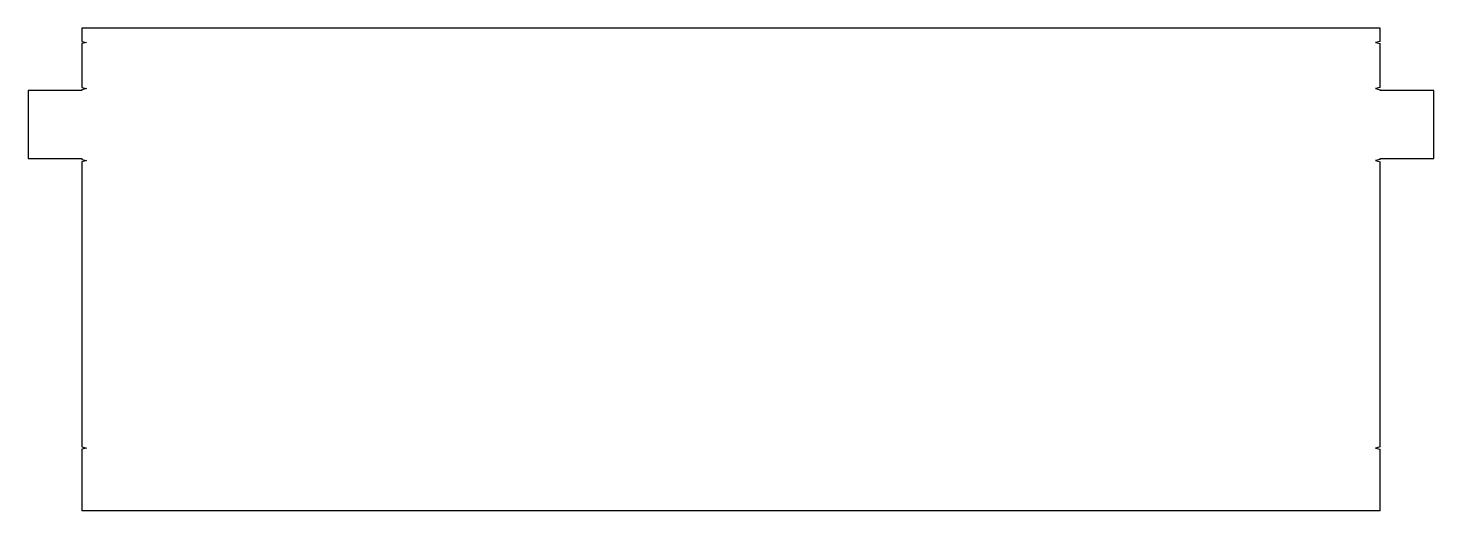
# Model space of a CAD drawing. Extents: x -1240 to 1240, y -16 to 835.
import ezdxf

# ---------------------------------------------------------------- set-up
doc = ezdxf.new("R2010")
doc.units = 0
doc.layers.get('0').update_dxf_attribs({"linetype": 'CONTINUOUS'})

msp = doc.modelspace()

# ---------------------------------------------------------------- linework, layer by layer
for p, q in [((-1145, 834.7), (-1145, 811.4)), ((1145, 834.7), (-1145, 834.7)), ((1145, 811.4), (1145, 834.7)), ((-1145, 811.4), (-1137, 809.4)), ((-1137, 809.4), (-1145, 807.4)), ((-1145, 807.4), (-1145, 730.1)), ((1145, 811.4), (1137, 809.4)), ((1137, 809.4), (1145, 807.4)), ((1145, 730.1), (1145, 807.4)), ((-1240, 724.9), (-1240, 604.6)), ((-1145, 724.9), (-1240, 724.9)), ((-1145, 730.1), (-1137, 728.1)), ((-1137, 728.1), (-1145, 726.1)), ((-1145, 726.1), (-1145, 724.9)), ((1145, 730.1), (1137, 728.1)), ((1137, 728.1), (1145, 726.1)), ((1145, 724.9), (1145, 726.1)), ((1240, 724.9), (1145, 724.9)), ((1240, 604.6), (1240, 724.9)), ((-1240, 604.6), (-1145, 604.6)), ((-1145, 604.6), (-1145, 603.2)), ((-1145, 603.2), (-1137, 601.2)), ((-1137, 601.2), (-1145, 599.2)), ((-1145, 599.2), (-1145, 96.3)), ((1145, 603.2), (1137, 601.2)), ((1137, 601.2), (1145, 599.2)), ((1145, 604.6), (1240, 604.6)), ((1145, 603.2), (1145, 604.6)), ((1145, 96.3), (1145, 599.2)), ((-1145, 96.3), (-1137, 94.3)), ((-1137, 94.3), (-1145, 92.3)), ((-1145, 92.3), (-1145, -16.4)), ((1145, 96.3), (1137, 94.3)), ((1137, 94.3), (1145, 92.3)), ((1145, -16.4), (1145, 92.3)), ((1145, -16.4), (-1145, -16.4))]:
    msp.add_line(p, q)

doc.saveas('drawing.dxf')
